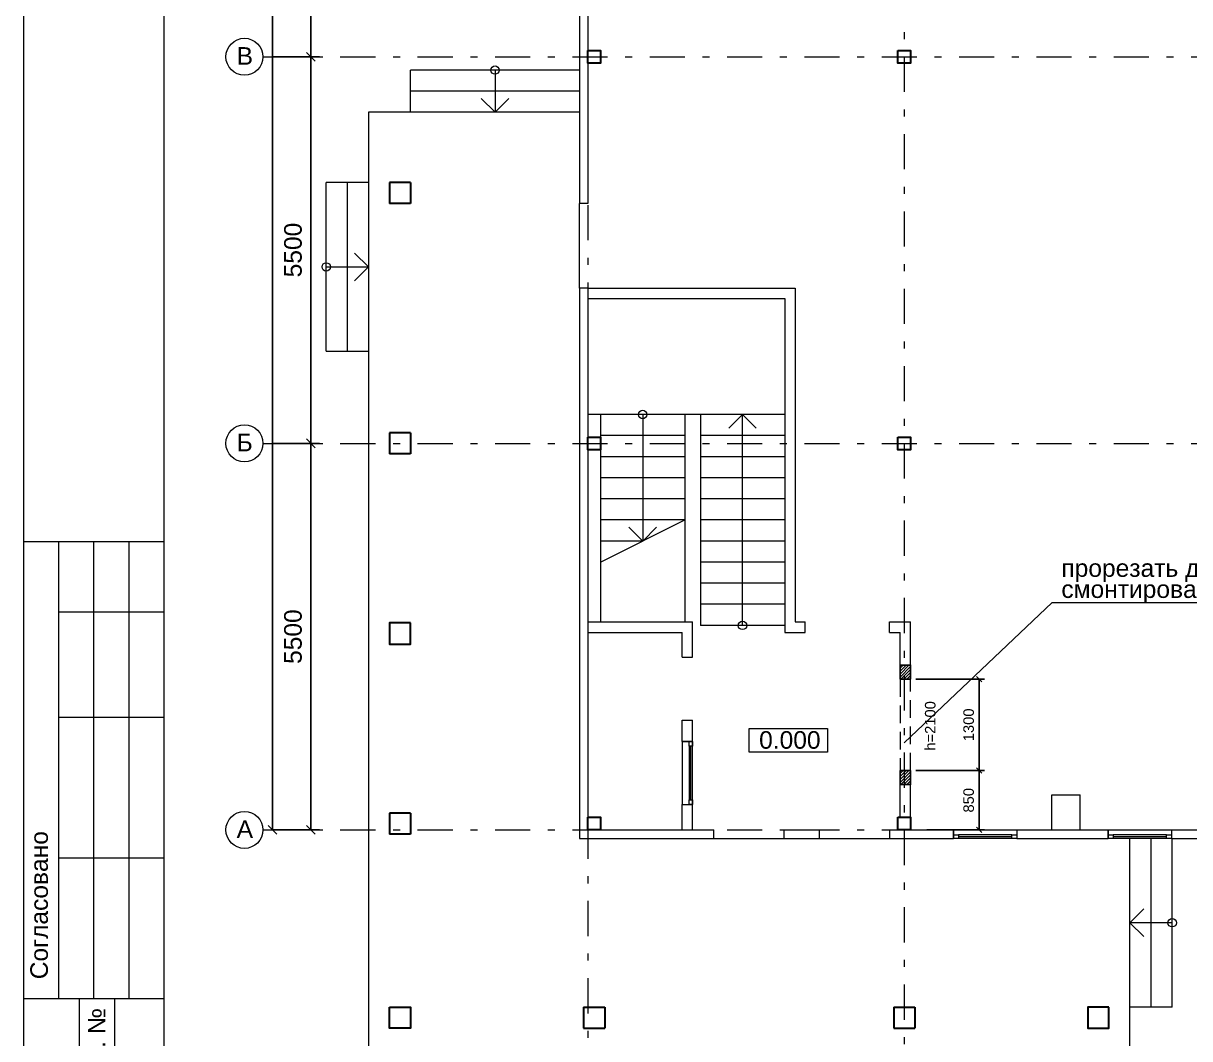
# Model space of a CAD drawing. Header units: metres. Extents: x 34 to 166, y -166 to -111.
# Drawn here: x 66.62 to 83.2, y -152.57 to -138.12 of the extents above; entities that cross this region are included whole.
import ezdxf
from ezdxf.enums import TextEntityAlignment as Align

# ---------------------------------------------------------------- set-up
doc = ezdxf.new("R2010")
doc.units = ezdxf.units.M
doc.header["$MEASUREMENT"] = 0
doc.linetypes.add('( Dashdot )', pattern=[1.001, 0.5, -0.25, 0.001, -0.25])
doc.linetypes.add('( Hidden )', pattern=[0.375, 0.25, -0.125])
doc.styles.add('Arial', font='CS_Gost2304.shx')
doc.styles.get("Standard").update_dxf_attribs({"font": 'times.ttf'})
doc.styles.add('Style-Arial', font='arial.ttf')
doc.dimstyles.get("Standard").update_dxf_attribs({"dimtxt": 0.18, "dimasz": 0.18, "dimexe": 0.18, "dimexo": 0.0625, "dimgap": 0.09, "dimtad": 0, "dimtih": 1, "dimtoh": 1, "dimdec": 4, "dimzin": 0, "dimdsep": 46, "dimtxsty": 'Standard', "dimcen": 0.09, "dimadec": 0, "dimazin": 0, "dimtfac": 1, "dimtdec": 4, "dimtofl": 0, "dimtmove": 0, "dimatfit": 3, "dimfxl": 1, "dimtolj": 1, "dimtzin": 0, "dimarcsym": 0})

# ---------------------------------------------------------------- blocks, each defined once
blk = doc.blocks.new('*U9')
at = {"color": 7, "linetype": 'Continuous', "lineweight": 13, "flags": 128}
for points in [[(0.025, 0.45), (0.025, 0.38), (-0.025, 0.38), (-0.025, 0.45), (0.025, 0.45)], [(0.025, -0.38), (0.025, -0.45), (-0.025, -0.45), (-0.025, -0.38), (0.025, -0.38)]]:
    blk.add_lwpolyline(points, close=True, dxfattribs=at)
at = {"color": 7, "linetype": 'Continuous', "lineweight": 0, "flags": 128}
blk.add_lwpolyline([(0, -0.38), (0, 0.38), (-0.025, 0.38), (-0.025, -0.38), (0, -0.38)], close=True, dxfattribs=at)
blk = doc.blocks.new('*U216')
at = {"color": 7, "linetype": 'Continuous', "lineweight": 13}
for p, q in [((-12.487, 20.002), (-12.487, -19.998)), ((-14.487, -4.998), (-12.487, -4.998)), ((-14.487, -4.998), (-14.487, -11.498)), ((-13.987, -4.998), (-13.987, -11.498)), ((-13.487, -4.998), (-13.487, -11.498)), ((-12.987, -4.998), (-12.987, -11.498)), ((-13.987, -5.998), (-12.487, -5.998)), ((-13.987, -7.498), (-12.487, -7.498)), ((-13.987, -9.498), (-12.487, -9.498)), ((-14.487, -11.498), (-12.487, -11.498)), ((-13.687, -11.498), (-12.487, -11.498)), ((-13.187, -19.998), (-13.187, -11.498))]:
    blk.add_line(p, q, dxfattribs=at)
at = {"color": 7, "linetype": 'Continuous', "lineweight": 0, "flags": 128}
blk.add_lwpolyline([(14.513, 20.502), (-14.487, 20.502), (-14.487, -20.498), (14.513, -20.498), (14.513, 20.502)], close=True, dxfattribs=at)
at = {"color": 7, "linetype": 'Continuous', "lineweight": 13, "flags": 128}
blk.add_lwpolyline([(-12.487, -19.998), (-13.687, -19.998), (-13.687, -11.498)], dxfattribs=at)
at = {"color": 7, "linetype": 'Continuous', "lineweight": 0, "style": 'Style-Arial'}
for s, p in [('Согласовано', (-14.263, -10.171)), ('Взам. инв. №', (-13.444, -12.714))]:
    blk.add_text(s, height=0.25002, rotation=90, dxfattribs=at).set_placement(p, align=Align.MIDDLE_CENTER)
blk = doc.blocks.new('_Oblique')
at = {"color": 0, "linetype": 'ByBlock', "lineweight": -2}
blk.add_line((0.5, 0.5), (-0.5, -0.5), dxfattribs=at)
blk = doc.blocks.new('*D233')
at = {"color": 0, "linetype": 'Continuous', "lineweight": -2, "transparency": 16777216}
for p, q in [((70.149, -122.096), (70.284, -122.096)), ((70.159, -122.096), (70.159, -149.596)), ((70.149, -149.596), (70.284, -149.596))]:
    blk.add_line(p, q, dxfattribs=at)
at = {"layer": 'Defpoints', "color": 0, "linetype": 'Continuous', "lineweight": 30, "transparency": 16777216}
for p in [(70.024, -122.096), (70.024, -149.596), (70.159, -149.596)]:
    blk.add_point(p, dxfattribs=at)
at = {"color": 0, "linetype": 'Continuous', "lineweight": -2, "transparency": 16777216, "xscale": 0.125, "yscale": 0.125, "zscale": 0.125}
for p, rotation in [((70.159, -122.096), 90), ((70.159, -149.596), 270)]:
    blk.add_blockref('_Oblique', p, dxfattribs=dict(at, rotation=rotation))
at = {"color": 0, "linetype": 'Continuous', "lineweight": 0, "transparency": 16777216, "insert": (69.907, -135.846), "char_height": 0.25, "attachment_point": 5, "rotation": 90, "style": 'Style-Arial'}
blk.add_mtext('\\A1;27500', dxfattribs=at)
blk = doc.blocks.new('*D235')
at = {"color": 0, "linetype": 'Continuous', "lineweight": -2, "transparency": 16777216}
for p, q in [((70.149, -133.096), (70.83, -133.096)), ((70.705, -133.096), (70.705, -138.596)), ((70.149, -138.596), (70.83, -138.596))]:
    blk.add_line(p, q, dxfattribs=at)
at = {"layer": 'Defpoints', "color": 0, "linetype": 'Continuous', "lineweight": 30, "transparency": 16777216}
for p in [(70.024, -133.096), (70.024, -138.596), (70.705, -138.596)]:
    blk.add_point(p, dxfattribs=at)
at = {"color": 0, "linetype": 'Continuous', "lineweight": -2, "transparency": 16777216, "xscale": 0.125, "yscale": 0.125, "zscale": 0.125}
for p, rotation in [((70.705, -133.096), 90), ((70.705, -138.596), 270)]:
    blk.add_blockref('_Oblique', p, dxfattribs=dict(at, rotation=rotation))
at = {"color": 0, "linetype": 'Continuous', "lineweight": 0, "transparency": 16777216, "insert": (70.452, -135.846), "char_height": 0.25, "attachment_point": 5, "rotation": 90, "style": 'Style-Arial'}
blk.add_mtext('\\A1;5500', dxfattribs=at)
blk = doc.blocks.new('*D236')
at = {"color": 0, "linetype": 'Continuous', "lineweight": -2, "transparency": 16777216}
for p, q in [((70.149, -138.596), (70.83, -138.596)), ((70.705, -138.596), (70.705, -144.096)), ((70.149, -144.096), (70.83, -144.096))]:
    blk.add_line(p, q, dxfattribs=at)
at = {"layer": 'Defpoints', "color": 0, "linetype": 'Continuous', "lineweight": 30, "transparency": 16777216}
for p in [(70.024, -138.596), (70.024, -144.096), (70.705, -144.096)]:
    blk.add_point(p, dxfattribs=at)
at = {"color": 0, "linetype": 'Continuous', "lineweight": -2, "transparency": 16777216, "xscale": 0.125, "yscale": 0.125, "zscale": 0.125}
for p, rotation in [((70.705, -138.596), 90), ((70.705, -144.096), 270)]:
    blk.add_blockref('_Oblique', p, dxfattribs=dict(at, rotation=rotation))
at = {"color": 0, "linetype": 'Continuous', "lineweight": 0, "transparency": 16777216, "insert": (70.452, -141.346), "char_height": 0.25, "attachment_point": 5, "rotation": 90, "style": 'Style-Arial'}
blk.add_mtext('\\A1;5500', dxfattribs=at)
blk = doc.blocks.new('*D237')
at = {"color": 0, "linetype": 'Continuous', "lineweight": -2, "transparency": 16777216}
for p, q in [((70.149, -144.096), (70.83, -144.096)), ((70.705, -144.096), (70.705, -149.596)), ((70.149, -149.596), (70.83, -149.596))]:
    blk.add_line(p, q, dxfattribs=at)
at = {"layer": 'Defpoints', "color": 0, "linetype": 'Continuous', "lineweight": 30, "transparency": 16777216}
for p in [(70.024, -144.096), (70.024, -149.596), (70.705, -149.596)]:
    blk.add_point(p, dxfattribs=at)
at = {"color": 0, "linetype": 'Continuous', "lineweight": -2, "transparency": 16777216, "xscale": 0.125, "yscale": 0.125, "zscale": 0.125}
for p, rotation in [((70.705, -144.096), 90), ((70.705, -149.596), 270)]:
    blk.add_blockref('_Oblique', p, dxfattribs=dict(at, rotation=rotation))
at = {"color": 0, "linetype": 'Continuous', "lineweight": 0, "transparency": 16777216, "insert": (70.452, -146.846), "char_height": 0.25, "attachment_point": 5, "rotation": 90, "style": 'Style-Arial'}
blk.add_mtext('\\A1;5500', dxfattribs=at)
blk = doc.blocks.new('*D1082')
at = {"color": 0, "linetype": 'Continuous', "lineweight": -2, "transparency": 16777216}
for p, q in [((79.309, -147.451), (80.286, -147.451)), ((80.211, -147.451), (80.211, -148.751)), ((79.309, -148.751), (80.286, -148.751))]:
    blk.add_line(p, q, dxfattribs=at)
at = {"layer": 'Defpoints', "color": 0, "linetype": 'Continuous', "lineweight": 30, "transparency": 16777216}
for p in [(79.234, -147.451), (79.234, -148.751), (80.211, -148.751)]:
    blk.add_point(p, dxfattribs=at)
at = {"color": 0, "linetype": 'Continuous', "lineweight": -2, "transparency": 16777216, "xscale": 0.075, "yscale": 0.075, "zscale": 0.075}
for p, rotation in [((80.211, -147.451), 90), ((80.211, -148.751), 270)]:
    blk.add_blockref('_Oblique', p, dxfattribs=dict(at, rotation=rotation))
at = {"color": 0, "linetype": 'Continuous', "transparency": 16777216, "insert": (80.06, -148.101), "char_height": 0.15, "attachment_point": 5, "rotation": 90, "style": 'Style-Arial'}
blk.add_mtext('\\A1;1300', dxfattribs=at)
blk = doc.blocks.new('*D1083')
at = {"color": 0, "linetype": 'Continuous', "lineweight": -2, "transparency": 16777216}
for p, q in [((79.309, -148.751), (80.286, -148.751)), ((80.211, -148.751), (80.211, -149.596)), ((79.464, -149.596), (80.286, -149.596))]:
    blk.add_line(p, q, dxfattribs=at)
at = {"layer": 'Defpoints', "color": 0, "linetype": 'Continuous', "lineweight": 30, "transparency": 16777216}
for p in [(79.234, -148.751), (79.389, -149.596), (80.211, -149.596)]:
    blk.add_point(p, dxfattribs=at)
at = {"color": 0, "linetype": 'Continuous', "lineweight": -2, "transparency": 16777216, "xscale": 0.075, "yscale": 0.075, "zscale": 0.075}
for p, rotation in [((80.211, -148.751), 90), ((80.211, -149.596), 270)]:
    blk.add_blockref('_Oblique', p, dxfattribs=dict(at, rotation=rotation))
at = {"color": 0, "linetype": 'Continuous', "transparency": 16777216, "insert": (80.06, -149.174), "char_height": 0.15, "attachment_point": 5, "rotation": 90, "style": 'Style-Arial'}
blk.add_mtext('\\A1;850', dxfattribs=at)

msp = doc.modelspace()

# ---------------------------------------------------------------- hatches: boundary and pattern name
at = {"linetype": 'Continuous'}
h = msp.add_hatch(dxfattribs=at)
h.set_pattern_fill('HATCH', style=0, pattern_type=2)
h.set_pattern_definition([(45, (79.083998, -147.251138), (-0.0212132, 0.0212132), [])])
h.paths.add_polyline_path([(79.08399769, -147.25113779), (79.08399769, -147.45113779), (79.23399769, -147.45113779), (79.23399769, -147.25113779)])
h = msp.add_hatch(dxfattribs=at)
h.set_pattern_fill('HATCH', style=0, pattern_type=2)
h.set_pattern_definition([(45, (79.083998, -148.751138), (-0.0212132, 0.0212132), [])])
h.paths.add_polyline_path([(79.08399769, -148.75113779), (79.08399769, -148.95113779), (79.23399769, -148.95113779), (79.23399769, -148.75113779)])

# ---------------------------------------------------------------- linework, layer by layer
at = {"color": 1, "linetype": '( Dashdot )', "lineweight": 0}
for p, q in [((74.64399769, -122.00613779), (74.64399769, -154.21613779)), ((79.14399769, -122.09613779), (79.14399769, -154.21613779)), ((70.02399769, -138.59613779), (92.64399769, -138.59613779)), ((70.02399769, -144.09613779), (92.64399769, -144.09613779)), ((70.02399769, -149.59613779), (92.64399769, -149.59613779))]:
    msp.add_line(p, q, dxfattribs=at)
at = {"color": 7, "linetype": 'Continuous', "lineweight": 13}
for p, q in [((74.52399769, -134.98613779), (74.52399769, -140.68613779)), ((74.64399769, -134.98613779), (74.64399769, -140.68613779)), ((72.12399769, -139.38613779), (72.12399769, -138.78613779)), ((74.52399769, -138.78613779), (72.12399769, -138.78613779)), ((71.52399769, -139.38613779), (71.52399769, -152.71613779)), ((74.52399769, -139.38613779), (71.52399769, -139.38613779)), ((71.52399769, -140.38613779), (70.92399769, -140.38613779)), ((70.92399769, -142.78613779), (70.92399769, -140.38613779)), ((74.64399769, -140.68613779), (74.52399769, -140.68613779)), ((74.64399769, -141.88613779), (74.52399769, -141.88613779)), ((74.52399769, -141.88613779), (74.52399769, -149.71613779)), ((74.64399769, -141.88613779), (77.59399769, -141.88613779)), ((74.64399769, -141.88613779), (74.64399769, -149.59613779)), ((77.59399769, -141.88613779), (77.59399769, -146.63613779)), ((74.64399769, -142.03613779), (77.44399769, -142.03613779)), ((77.44399769, -142.03613779), (77.44399769, -146.78613779)), ((70.92399769, -142.78613779), (71.52399769, -142.78613779)), ((77.44399769, -143.68613779), (74.64399769, -143.68613779)), ((74.82399769, -143.68613779), (74.82399769, -146.63613779)), ((76.02399769, -143.68613779), (76.02399769, -146.63613779)), ((76.24399769, -143.68613779), (76.24399769, -146.68613779)), ((74.64399769, -146.63613779), (76.13399769, -146.63613779)), ((74.64399769, -146.78613779), (75.98399769, -146.78613779)), ((75.98399769, -147.13613779), (75.98399769, -146.78613779)), ((76.13399769, -147.13613779), (76.13399769, -146.63613779)), ((77.44399769, -146.68613779), (76.24399769, -146.68613779)), ((77.44399769, -146.78613779), (77.73399769, -146.78613779)), ((77.59399769, -146.63613779), (77.73399769, -146.63613779)), ((77.73399769, -146.78613779), (77.73399769, -146.63613779)), ((78.93399769, -146.78613779), (78.93399769, -146.63613779)), ((78.93399769, -146.63613779), (79.23399769, -146.63613779)), ((78.93399769, -146.78613779), (79.08399769, -146.78613779)), ((79.08399769, -147.45113779), (79.08399769, -146.78613779)), ((79.23399769, -147.45113779), (79.23399769, -146.63613779)), ((75.98399769, -147.13613779), (76.13399769, -147.13613779)), ((79.08399769, -147.45113779), (79.23399769, -147.45113779)), ((75.98399769, -148.03613779), (76.13399769, -148.03613779)), ((75.98399769, -148.33613779), (75.98399769, -148.03613779)), ((76.13399769, -148.33613779), (76.13399769, -148.03613779)), ((75.98399769, -148.33613779), (76.13399769, -148.33613779)), ((79.08399769, -149.41613779), (79.08399769, -148.75113779)), ((79.08399769, -148.75113779), (79.23399769, -148.75113779)), ((79.23399769, -149.41613779), (79.23399769, -148.75113779)), ((81.24399769, -149.59613779), (81.24399769, -149.09613779)), ((81.24399769, -149.09613779), (81.64399769, -149.09613779)), ((81.64399769, -149.59613779), (81.64399769, -149.09613779)), ((75.98399769, -149.59613779), (75.98399769, -149.23613779)), ((75.98399769, -149.23613779), (76.13399769, -149.23613779)), ((76.13399769, -149.59613779), (76.13399769, -149.23613779)), ((74.64399769, -149.59613779), (76.43399769, -149.59613779)), ((76.43399769, -149.71613779), (76.43399769, -149.59613779)), ((77.43399769, -149.71613779), (77.43399769, -149.59613779)), ((77.43399769, -149.59613779), (77.93399769, -149.59613779)), ((77.93399769, -149.59613779), (77.93399769, -149.71613779)), ((78.93399769, -149.59613779), (78.93399769, -149.71613779)), ((78.93399769, -149.59613779), (79.84399769, -149.59613779)), ((79.84399769, -149.59613779), (79.84399769, -149.71613779)), ((80.74399769, -149.59613779), (80.74399769, -149.71613779)), ((80.74399769, -149.59613779), (82.04399769, -149.59613779)), ((82.04399769, -149.59613779), (82.04399769, -149.71613779)), ((82.94399769, -149.59613779), (82.94399769, -149.71613779)), ((82.94399769, -149.59613779), (84.34399769, -149.59613779)), ((74.52399769, -149.71613779), (76.43399769, -149.71613779)), ((77.43399769, -149.71613779), (77.93399769, -149.71613779)), ((78.93399769, -149.71613779), (79.84399769, -149.71613779)), ((80.74399769, -149.71613779), (82.04399769, -149.71613779)), ((82.35399769, -152.71613779), (82.35399769, -149.71613779)), ((82.94399769, -149.71613779), (84.34399769, -149.71613779)), ((82.95399769, -152.11613779), (82.95399769, -149.71613779)), ((82.95399769, -152.11613779), (82.35399769, -152.11613779))]:
    msp.add_line(p, q, dxfattribs=at)
at = {"color": 7, "linetype": 'Continuous', "lineweight": 0}
for p, q in [((73.32399769, -138.78613779), (73.32399769, -139.38613779)), ((74.52399769, -139.08613779), (72.12399769, -139.08613779)), ((73.12789054, -139.19003063), (73.32399769, -139.38613779)), ((73.52010485, -139.19003063), (73.32399769, -139.38613779)), ((71.22399769, -142.78613779), (71.22399769, -140.38613779)), ((74.52399769, -141.88613779), (74.52399769, -140.68613779)), ((71.32789054, -141.39003063), (71.52399769, -141.58613779)), ((70.92399769, -141.58613779), (71.52399769, -141.58613779)), ((71.32789054, -141.78224494), (71.52399769, -141.58613779)), ((75.42399769, -143.68613779), (75.42399769, -145.48613779)), ((76.64789054, -143.88224494), (76.84399769, -143.68613779)), ((76.84399769, -146.68613779), (76.84399769, -143.68613779)), ((77.04010485, -143.88224494), (76.84399769, -143.68613779)), ((76.02399769, -143.98613779), (74.82399769, -143.98613779)), ((77.44399769, -143.98613779), (76.24399769, -143.98613779)), ((76.02399769, -144.28613779), (74.82399769, -144.28613779)), ((77.44399769, -144.28613779), (76.24399769, -144.28613779)), ((76.02399769, -144.58613779), (74.82399769, -144.58613779)), ((77.44399769, -144.58613779), (76.24399769, -144.58613779)), ((76.02399769, -144.88613779), (74.82399769, -144.88613779)), ((77.44399769, -144.88613779), (76.24399769, -144.88613779)), ((76.02399769, -145.18613779), (74.82399769, -145.18613779)), ((74.82399769, -145.78613779), (76.02399769, -145.18613779)), ((75.22789054, -145.29003063), (75.42399769, -145.48613779)), ((75.62010485, -145.29003063), (75.42399769, -145.48613779)), ((77.44399769, -145.18613779), (76.24399769, -145.18613779)), ((75.42399769, -145.48613779), (74.82399769, -145.48613779)), ((77.44399769, -145.48613779), (76.24399769, -145.48613779)), ((77.44399769, -145.78613779), (76.24399769, -145.78613779)), ((77.44399769, -146.08613779), (76.24399769, -146.08613779)), ((77.44399769, -146.38613779), (76.24399769, -146.38613779)), ((76.43399769, -149.71613779), (77.43399769, -149.71613779)), ((77.93399769, -149.71613779), (78.93399769, -149.71613779)), ((82.65399769, -152.11613779), (82.65399769, -149.71613779)), ((82.55010485, -150.72003063), (82.35399769, -150.91613779)), ((82.95399769, -150.91613779), (82.35399769, -150.91613779)), ((82.55010485, -151.11224494), (82.35399769, -150.91613779))]:
    msp.add_line(p, q, dxfattribs=at)
at = {"color": 7, "linetype": 'Continuous', "lineweight": 30}
for p, q in [((71.82399769, -140.38613779), (71.82399769, -140.68613779)), ((72.12399769, -140.38613779), (71.82399769, -140.38613779)), ((72.12399769, -140.38613779), (72.12399769, -140.68613779)), ((72.12399769, -140.68613779), (71.82399769, -140.68613779)), ((71.82399769, -143.94613779), (71.82399769, -144.24613779)), ((72.12399769, -143.94613779), (71.82399769, -143.94613779)), ((72.12399769, -143.94613779), (72.12399769, -144.24613779)), ((72.12399769, -144.24613779), (71.82399769, -144.24613779)), ((71.82399769, -149.35613779), (71.82399769, -149.65613779)), ((72.12399769, -149.35613779), (71.82399769, -149.35613779)), ((72.12399769, -149.35613779), (72.12399769, -149.65613779)), ((72.12399769, -149.65613779), (71.82399769, -149.65613779)), ((74.58399769, -152.11613779), (74.88399769, -152.11613779)), ((74.58399769, -152.11613779), (74.58399769, -152.41613779)), ((74.88399769, -152.11613779), (74.88399769, -152.41613779)), ((78.99399769, -152.11613779), (79.29399769, -152.11613779)), ((78.99399769, -152.11613779), (78.99399769, -152.41613779)), ((79.29399769, -152.11613779), (79.29399769, -152.41613779)), ((74.58399769, -152.41613779), (74.88399769, -152.41613779)), ((78.99399769, -152.41613779), (79.29399769, -152.41613779))]:
    msp.add_line(p, q, dxfattribs=at)
at = {"color": 1, "linetype": 'Continuous', "lineweight": 0}
for p, q in [((79.14440187, -148.35621226), (81.24803711, -146.35899743)), ((81.24803711, -146.35899743), (88.46918791, -146.35899743))]:
    msp.add_line(p, q, dxfattribs=at)
at = {"color": 7, "linetype": 'Continuous'}
for p, q in [((79.08399769, -147.25113779), (79.23399769, -147.25113779)), ((79.08399769, -148.95113779), (79.23399769, -148.95113779))]:
    msp.add_line(p, q, dxfattribs=at)
at = {"color": 1, "linetype": '( Hidden )', "lineweight": 13}
for p, q in [((79.08399769, -147.45113779), (79.08399769, -148.75113779)), ((79.23399769, -148.75113779), (79.23399769, -147.45113779))]:
    msp.add_line(p, q, dxfattribs=at)
at = {"lineweight": 30, "flags": 128}
for points in [[(74.64399769, -138.50613779), (74.82399769, -138.50613779), (74.82399769, -138.68613779), (74.64399769, -138.68613779), (74.64399769, -138.50613779)], [(79.05399769, -138.50613779), (79.23399769, -138.50613779), (79.23399769, -138.68613779), (79.05399769, -138.68613779), (79.05399769, -138.50613779)], [(74.64399769, -144.00613779), (74.82399769, -144.00613779), (74.82399769, -144.18613779), (74.64399769, -144.18613779), (74.64399769, -144.00613779)], [(79.05399769, -144.00613779), (79.23399769, -144.00613779), (79.23399769, -144.18613779), (79.05399769, -144.18613779), (79.05399769, -144.00613779)], [(74.64399769, -149.41613779), (74.82399769, -149.41613779), (74.82399769, -149.59613779), (74.64399769, -149.59613779), (74.64399769, -149.41613779)], [(79.05399769, -149.41613779), (79.23399769, -149.41613779), (79.23399769, -149.59613779), (79.05399769, -149.59613779), (79.05399769, -149.41613779)]]:
    msp.add_lwpolyline(points, close=True, dxfattribs=at)
at = {"color": 7, "linetype": 'Continuous', "lineweight": 30, "flags": 128}
for points in [[(72.12399769, -146.65113779), (71.82399769, -146.65113779), (71.82399769, -146.95113779), (72.12399769, -146.95113779), (72.12399769, -146.65113779)], [(71.82399769, -152.11613779), (72.12399769, -152.11613779), (72.12399769, -152.41613779), (71.82399769, -152.41613779), (71.82399769, -152.11613779)], [(82.05399769, -152.11613779), (81.75399769, -152.11613779), (81.75399769, -152.41613779), (82.05399769, -152.41613779), (82.05399769, -152.11613779)]]:
    msp.add_lwpolyline(points, close=True, dxfattribs=at)
at = {"color": 7, "linetype": 'Continuous', "flags": 128}
for points in [[(79.08399769, -147.25113779), (79.08399769, -147.45113779), (79.23399769, -147.45113779), (79.23399769, -147.25113779), (79.08399769, -147.25113779)], [(79.08399769, -148.75113779), (79.08399769, -148.95113779), (79.23399769, -148.95113779), (79.23399769, -148.75113779), (79.08399769, -148.75113779)]]:
    msp.add_lwpolyline(points, close=True, dxfattribs=at)
at = {"color": 7, "linetype": 'Continuous', "lineweight": 13, "flags": 128}
msp.add_lwpolyline([(76.93984469, -148.15479613), (78.05049888, -148.15479613), (78.05049888, -148.4904067), (76.93984469, -148.4904067), (76.93984469, -148.15479613)], close=True, dxfattribs=at)
at = {"color": 7, "linetype": 'Continuous', "lineweight": 0, "flags": 128}
for points in [[(75.98399769, -148.33613779), (75.98399769, -149.23613779), (76.13399769, -149.23613779), (76.13399769, -148.33613779), (75.98399769, -148.33613779)], [(80.74399769, -149.59613779), (80.74399769, -149.71613779), (79.84399769, -149.71613779), (79.84399769, -149.59613779), (80.74399769, -149.59613779)], [(82.94399769, -149.59613779), (82.94399769, -149.71613779), (82.04399769, -149.71613779), (82.04399769, -149.59613779), (82.94399769, -149.59613779)]]:
    msp.add_lwpolyline(points, close=True, dxfattribs=at)
at = {"color": 7, "linetype": 'Continuous', "lineweight": 13}
for centre in [(69.76064225, -138.59613779), (69.76064225, -144.09613779), (69.76064225, -149.59613779)]:
    msp.add_circle(centre, 0.26335544, dxfattribs=at)
at = {"color": 7, "linetype": 'Continuous', "lineweight": 0}
for centre in [(73.32399769, -138.78613779), (70.92399769, -141.58613779), (75.42399769, -143.68613779), (76.84399769, -146.68613779), (82.95399769, -150.91613779)]:
    msp.add_circle(centre, 0.05969578, dxfattribs=at)

# ---------------------------------------------------------------- block references
at = {"color": 7, "linetype": 'Continuous', "lineweight": 13}
for name, p in [('*U216', (81.1032226, -140.49590205)), ('*U9', (76.10903451, -148.78609694))]:
    msp.add_blockref(name, p, dxfattribs=at)
at = {"color": 7, "linetype": 'Continuous', "lineweight": 13, "rotation": 270}
for p in [(80.29403854, -149.6911746), (82.49403854, -149.6911746)]:
    msp.add_blockref('*U9', p, dxfattribs=at)

# ---------------------------------------------------------------- texts
at = {"color": 7, "linetype": 'Continuous', "lineweight": 30, "style": 'Style-Arial'}
for s, p in [('В', (69.65018683, -138.45942464)), ('Б', (69.65018683, -143.95942464)), ('А', (69.65018683, -149.45942464))]:
    msp.add_text(s, height=0.25, dxfattribs=at).set_placement(p, align=Align.TOP_LEFT)
at = {"color": 1, "linetype": 'Continuous', "lineweight": 0, "style": 'Style-Arial'}
msp.add_text('h=2100', height=0.15, rotation=90, dxfattribs=at).set_placement((79.4381409, -148.46889566), align=Align.TOP_LEFT)
at = {"color": 7, "linetype": 'Continuous', "lineweight": 13, "style": 'Style-Arial'}
msp.add_text('0.000', height=0.25, dxfattribs=at).set_placement((77.08003701, -148.19111024), align=Align.TOP_LEFT)
at = {"color": 1, "linetype": 'Continuous', "lineweight": 13, "insert": (81.37835977, -145.7455013), "char_height": 0.25, "attachment_point": 1, "line_spacing_factor": 0.72, "style": 'Arial'}
msp.add_mtext('\\fArial|b0|i0|c204204|p39;прорезать дверной проем, предварительно\\Pсмонтировав перемычку, см. раздел КР', dxfattribs=at)

# ---------------------------------------------------------------- dimensions: what is measured, and where the dimension line sits
at = {"color": 5, "linetype": 'Continuous', "lineweight": 0}
for base, p1, p2, picture, middle in [((70.15934039, -149.59613779), (70.02399769, -122.09613779), (70.02399769, -149.59613779), '*D233', (69.90669715, -135.84613779)), ((70.70451946, -138.59613779), (70.02399769, -133.09613779), (70.02399769, -138.59613779), '*D235', (70.45187622, -135.84613779)), ((70.70451946, -144.09613779), (70.02399769, -138.59613779), (70.02399769, -144.09613779), '*D236', (70.45187622, -141.34613779)), ((70.70451946, -149.59613779), (70.02399769, -144.09613779), (70.02399769, -149.59613779), '*D237', (70.45187622, -146.84613779))]:
    dim = msp.add_linear_dim(base=base, p1=p1, p2=p2, angle=270, dimstyle='Standard', override={"dimtxt": 0.25, "dimasz": 0.125, "dimexe": 0.125, "dimexo": 0.125, "dimgap": 0.125, "dimtad": 1, "dimtih": 0, "dimtoh": 0, "dimlfac": 1000, "dimzin": 11, "dimtxsty": 'Style-Arial', "dimblk": 'Oblique', "dimfrac": 2, "dimtzin": 11}, dxfattribs=at)
    dim.commit()
    dim.dimension.update_dxf_attribs({"geometry": picture, "text_midpoint": middle})
at = {"color": 1, "linetype": 'Continuous'}
dim = msp.add_linear_dim(base=(80.21144023, -148.75113779), p1=(79.23399769, -147.45113779), p2=(79.23399769, -148.75113779), angle=270, dimstyle='Standard', override={"dimtxt": 0.15, "dimasz": 0.075, "dimexe": 0.075, "dimexo": 0.075, "dimgap": 0.075, "dimtad": 1, "dimtih": 0, "dimtoh": 0, "dimlfac": 1000, "dimzin": 11, "dimtxsty": 'Style-Arial', "dimblk": 'Oblique', "dimfrac": 2, "dimtzin": 11}, dxfattribs=at)
dim.commit()
dim.dimension.update_dxf_attribs({"geometry": '*D1082', "text_midpoint": (80.05980312, -148.10113779)})
dim = msp.add_linear_dim(base=(80.21144023, -149.59613779), p1=(79.23399769, -148.75113779), p2=(79.38899769, -149.59613779), angle=270, text='850', dimstyle='Standard', override={"dimtxt": 0.15, "dimasz": 0.075, "dimexe": 0.075, "dimexo": 0.075, "dimgap": 0.075, "dimtad": 1, "dimtih": 0, "dimtoh": 0, "dimlfac": 1000, "dimzin": 11, "dimtxsty": 'Style-Arial', "dimblk": 'Oblique', "dimfrac": 2, "dimtzin": 11}, dxfattribs=at)
dim.commit()
dim.dimension.update_dxf_attribs({"geometry": '*D1083', "text_midpoint": (80.05985428, -149.17363779)})

doc.saveas('drawing.dxf')
